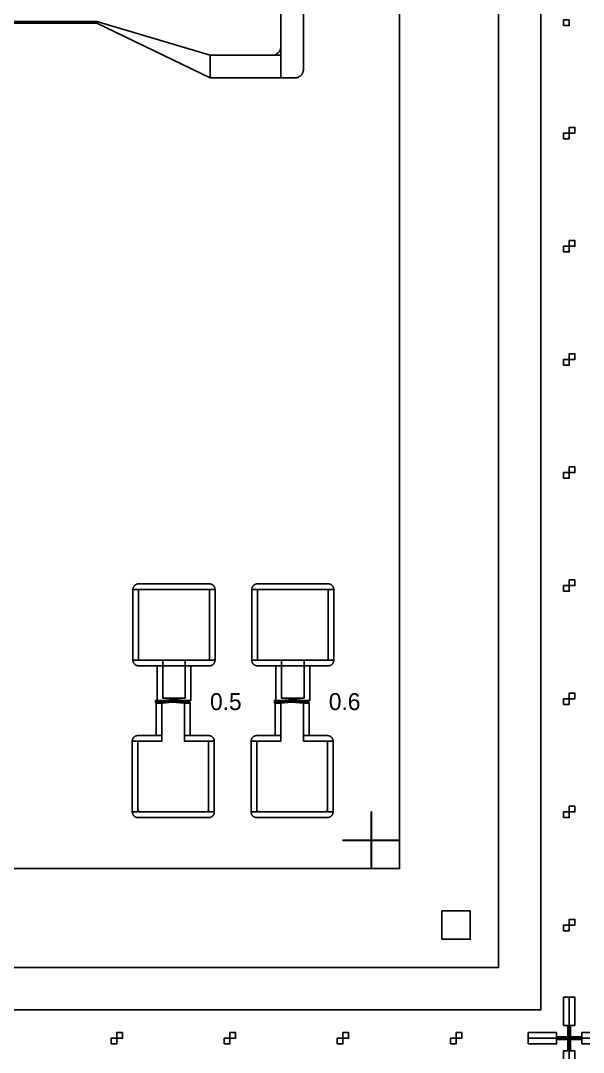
# Model space of a CAD drawing. Extents: x -50000 to 50000, y -50000 to 50000.
# Drawn here: x 26860 to 28850, y -21650 to -18002 of the extents above; entities that cross this region are included whole.
import ezdxf

# ---------------------------------------------------------------- set-up
doc = ezdxf.new("R2010")
doc.units = 0
for name, color, linetype in [('BASEMETAL', 3, 'CONTINUOUS'), ('BUSMAIN', 4, 'CONTINUOUS'), ('FRAME', 14, 'CONTINUOUS'), ('MARKERS', 8, 'CONTINUOUS'), ('SECONDLAYER', 7, 'CONTINUOUS'), ('XOR', 5, 'CONTINUOUS'), ('XOR3', 15, 'CONTINUOUS')]:
    doc.layers.add(name, color=color, linetype=linetype)

# ---------------------------------------------------------------- blocks, each defined once
blk = doc.blocks.new('DICINGBORDER')
at = {"layer": 'XOR'}
for points in [[(0, 7195), (0, 7200), (45, 7200), (45, 7195)], [(0, 7155), (0, 7195), (5, 7195), (5, 7155)], [(45, 7180), (45, 7200), (145, 7200), (145, 7180)], [(5580, 7180), (5580, 7200), (5600, 7200), (5600, 7180)], [(5980, 7180), (5980, 7200), (6000, 7200), (6000, 7180)], [(6380, 7180), (6380, 7200), (6400, 7200), (6400, 7180)], [(6780, 7180), (6780, 7200), (6800, 7200), (6800, 7180)], [(7055, 7180), (7055, 7200), (7155, 7200), (7155, 7180)], [(7155, 7195), (7155, 7200), (7200, 7200), (7200, 7195)], [(7195, 7155), (7195, 7195), (7200, 7195), (7200, 7155)], [(0, 7055), (0, 7155), (20, 7155), (20, 7055)], [(7180, 7055), (7180, 7155), (7200, 7155), (7200, 7055)], [(7180, 3580), (7180, 3600), (7200, 3600), (7200, 3580)], [(0, 3200), (0, 3220), (20, 3220), (20, 3200)], [(7180, 3180), (7180, 3200), (7200, 3200), (7200, 3180)], [(0, 2800), (0, 2820), (20, 2820), (20, 2800)], [(7180, 2780), (7180, 2800), (7200, 2800), (7200, 2780)], [(0, 2400), (0, 2420), (20, 2420), (20, 2400)], [(7180, 2380), (7180, 2400), (7200, 2400), (7200, 2380)], [(0, 2000), (0, 2020), (20, 2020), (20, 2000)], [(7180, 1980), (7180, 2000), (7200, 2000), (7200, 1980)], [(0, 1600), (0, 1620), (20, 1620), (20, 1600)], [(7180, 1580), (7180, 1600), (7200, 1600), (7200, 1580)], [(0, 1200), (0, 1220), (20, 1220), (20, 1200)], [(7180, 1180), (7180, 1200), (7200, 1200), (7200, 1180)], [(0, 800), (0, 820), (20, 820), (20, 800)], [(7180, 780), (7180, 800), (7200, 800), (7200, 780)], [(0, 400), (0, 420), (20, 420), (20, 400)], [(7180, 380), (7180, 400), (7200, 400), (7200, 380)], [(0, 45), (0, 145), (20, 145), (20, 45)], [(7180, 45), (7180, 145), (7200, 145), (7200, 45)], [(0, 5), (0, 45), (5, 45), (5, 5)], [(7195, 5), (7195, 45), (7200, 45), (7200, 5)], [(0, 0), (0, 5), (45, 5), (45, 0)], [(45, 0), (45, 20), (145, 20), (145, 0)], [(5600, 0), (5600, 20), (5620, 20), (5620, 0)], [(6000, 0), (6000, 20), (6020, 20), (6020, 0)], [(6400, 0), (6400, 20), (6420, 20), (6420, 0)], [(6800, 0), (6800, 20), (6820, 20), (6820, 0)], [(7055, 0), (7055, 20), (7155, 20), (7155, 0)], [(7155, 0), (7155, 5), (7200, 5), (7200, 0)]]:
    blk.add_lwpolyline(points, close=True, dxfattribs=at)
blk = doc.blocks.new('CHIP_QSEARCH')
at = {"layer": 'BASEMETAL'}
for points in [[(5557.5, 1486.5), (5557.527, 1487.547), (5557.61, 1488.591), (5557.746, 1489.629), (5557.937, 1490.658), (5558.181, 1491.676), (5558.479, 1492.68), (5558.828, 1493.667), (5559.229, 1494.635), (5559.68, 1495.58), (5560.179, 1496.5), (5560.727, 1497.393), (5561.32, 1498.256), (5561.957, 1499.086), (5562.637, 1499.883), (5563.358, 1500.642), (5564.117, 1501.363), (5564.914, 1502.043), (5565.744, 1502.68), (5566.607, 1503.273), (5567.5, 1503.821), (5568.42, 1504.32), (5569.365, 1504.771), (5570.333, 1505.172), (5571.32, 1505.521), (5572.324, 1505.819), (5573.342, 1506.063), (5574.371, 1506.254), (5575.409, 1506.39), (5576.453, 1506.473), (5577.5, 1506.5), (5827.5, 1506.5), (5828.547, 1506.473), (5829.591, 1506.39), (5830.629, 1506.254), (5831.658, 1506.063), (5832.676, 1505.819), (5833.68, 1505.521), (5834.667, 1505.172), (5835.635, 1504.771), (5836.58, 1504.32), (5837.5, 1503.821), (5838.393, 1503.273), (5839.256, 1502.68), (5840.086, 1502.043), (5840.883, 1501.363), (5841.642, 1500.642), (5842.363, 1499.883), (5843.043, 1499.086), (5843.68, 1498.256), (5844.273, 1497.393), (5844.821, 1496.5), (5845.32, 1495.58), (5845.771, 1494.635), (5846.172, 1493.667), (5846.521, 1492.68), (5846.819, 1491.676), (5847.063, 1490.658), (5847.254, 1489.629), (5847.39, 1488.591), (5847.473, 1487.547), (5847.5, 1486.5)], [(5977.5, 1486.5), (5977.527, 1487.547), (5977.61, 1488.591), (5977.746, 1489.629), (5977.937, 1490.658), (5978.181, 1491.676), (5978.479, 1492.68), (5978.828, 1493.667), (5979.229, 1494.635), (5979.68, 1495.58), (5980.179, 1496.5), (5980.727, 1497.393), (5981.32, 1498.256), (5981.957, 1499.086), (5982.637, 1499.883), (5983.358, 1500.642), (5984.117, 1501.363), (5984.914, 1502.043), (5985.744, 1502.68), (5986.607, 1503.273), (5987.5, 1503.821), (5988.42, 1504.32), (5989.365, 1504.771), (5990.333, 1505.172), (5991.32, 1505.521), (5992.324, 1505.819), (5993.342, 1506.063), (5994.371, 1506.254), (5995.409, 1506.39), (5996.453, 1506.473), (5997.5, 1506.5), (6247.5, 1506.5), (6248.547, 1506.473), (6249.591, 1506.39), (6250.629, 1506.254), (6251.658, 1506.063), (6252.676, 1505.819), (6253.68, 1505.521), (6254.667, 1505.172), (6255.635, 1504.771), (6256.58, 1504.32), (6257.5, 1503.821), (6258.393, 1503.273), (6259.256, 1502.68), (6260.086, 1502.043), (6260.883, 1501.363), (6261.642, 1500.642), (6262.363, 1499.883), (6263.043, 1499.086), (6263.68, 1498.256), (6264.273, 1497.393), (6264.821, 1496.5), (6265.32, 1495.58), (6265.771, 1494.635), (6266.172, 1493.667), (6266.521, 1492.68), (6266.819, 1491.676), (6267.063, 1490.658), (6267.254, 1489.629), (6267.39, 1488.591), (6267.473, 1487.547), (6267.5, 1486.5)], [(5557.5, 1236.5), (5557.5, 1486.5), (5847.5, 1486.5), (5847.5, 1236.5)], [(5977.5, 1236.5), (5977.5, 1486.5), (6267.5, 1486.5), (6267.5, 1236.5)], [(5577.5, 1216.5), (5576.453, 1216.527), (5575.409, 1216.61), (5574.371, 1216.746), (5573.342, 1216.937), (5572.324, 1217.181), (5571.32, 1217.479), (5570.333, 1217.828), (5569.365, 1218.229), (5568.42, 1218.68), (5567.5, 1219.179), (5566.607, 1219.727), (5565.744, 1220.32), (5564.914, 1220.957), (5564.117, 1221.637), (5563.358, 1222.358), (5562.637, 1223.117), (5561.957, 1223.914), (5561.32, 1224.744), (5560.727, 1225.607), (5560.179, 1226.5), (5559.68, 1227.42), (5559.229, 1228.365), (5558.828, 1229.333), (5558.479, 1230.32), (5558.181, 1231.324), (5557.937, 1232.342), (5557.746, 1233.371), (5557.61, 1234.409), (5557.527, 1235.453), (5557.5, 1236.5), (5847.5, 1236.5), (5847.473, 1235.453), (5847.39, 1234.409), (5847.254, 1233.371), (5847.063, 1232.342), (5846.819, 1231.324), (5846.521, 1230.32), (5846.172, 1229.333), (5845.771, 1228.365), (5845.32, 1227.42), (5844.821, 1226.5), (5844.273, 1225.607), (5843.68, 1224.744), (5843.043, 1223.914), (5842.363, 1223.117), (5841.642, 1222.358), (5840.883, 1221.637), (5840.086, 1220.957), (5839.256, 1220.32), (5838.393, 1219.727), (5837.5, 1219.179), (5836.58, 1218.68), (5835.635, 1218.229), (5834.667, 1217.828), (5833.68, 1217.479), (5832.676, 1217.181), (5831.658, 1216.937), (5830.629, 1216.746), (5829.591, 1216.61), (5828.547, 1216.527), (5827.5, 1216.5)], [(5642.5, 1094.5), (5642.5, 1216.5), (5762.5, 1216.5), (5762.5, 1094.5)], [(5997.5, 1216.5), (5996.453, 1216.527), (5995.409, 1216.61), (5994.371, 1216.746), (5993.342, 1216.937), (5992.324, 1217.181), (5991.32, 1217.479), (5990.333, 1217.828), (5989.365, 1218.229), (5988.42, 1218.68), (5987.5, 1219.179), (5986.607, 1219.727), (5985.744, 1220.32), (5984.914, 1220.957), (5984.117, 1221.637), (5983.358, 1222.358), (5982.637, 1223.117), (5981.957, 1223.914), (5981.32, 1224.744), (5980.727, 1225.607), (5980.179, 1226.5), (5979.68, 1227.42), (5979.229, 1228.365), (5978.828, 1229.333), (5978.479, 1230.32), (5978.181, 1231.324), (5977.937, 1232.342), (5977.746, 1233.371), (5977.61, 1234.409), (5977.527, 1235.453), (5977.5, 1236.5), (6267.5, 1236.5), (6267.473, 1235.453), (6267.39, 1234.409), (6267.254, 1233.371), (6267.063, 1232.342), (6266.819, 1231.324), (6266.521, 1230.32), (6266.172, 1229.333), (6265.771, 1228.365), (6265.32, 1227.42), (6264.821, 1226.5), (6264.273, 1225.607), (6263.68, 1224.744), (6263.043, 1223.914), (6262.363, 1223.117), (6261.642, 1222.358), (6260.883, 1221.637), (6260.086, 1220.957), (6259.256, 1220.32), (6258.393, 1219.727), (6257.5, 1219.179), (6256.58, 1218.68), (6255.635, 1218.229), (6254.667, 1217.828), (6253.68, 1217.479), (6252.676, 1217.181), (6251.658, 1216.937), (6250.629, 1216.746), (6249.591, 1216.61), (6248.547, 1216.527), (6247.5, 1216.5)], [(6062.5, 1094.5), (6062.5, 1216.5), (6182.5, 1216.5), (6182.5, 1094.5)], [(5637.5, 1088), (5637.5, 1094.5), (5697.25, 1094.5), (5697.25, 1088)], [(5697.75, 1088), (5697.75, 1094.5), (5757.5, 1094.5), (5757.5, 1088)], [(6057.5, 1088), (6057.5, 1094.5), (6117.2, 1094.5), (6117.2, 1088)], [(6117.8, 1088), (6117.8, 1094.5), (6177.5, 1094.5), (6177.5, 1088)], [(5640, 1084), (5637.5, 1088), (5697.25, 1088), (5660, 1084)], [(5640, 970), (5640, 1084), (5660, 1084), (5660, 970)], [(5740, 1084), (5697.75, 1088), (5757.5, 1088), (5760, 1084)], [(5740, 970), (5740, 1084), (5760, 1084), (5760, 970)], [(6060, 1084), (6057.5, 1088), (6117.2, 1088), (6080, 1084)], [(6060, 970), (6060, 1084), (6080, 1084), (6080, 970)], [(6160, 1084), (6117.8, 1088), (6177.5, 1088), (6180, 1084)], [(6160, 970), (6160, 1084), (6180, 1084), (6180, 970)], [(5555, 950), (5555.027, 951.047), (5555.11, 952.091), (5555.246, 953.129), (5555.437, 954.158), (5555.681, 955.176), (5555.979, 956.18), (5556.328, 957.167), (5556.729, 958.135), (5557.18, 959.08), (5557.679, 960), (5558.227, 960.893), (5558.82, 961.756), (5559.457, 962.586), (5560.137, 963.383), (5560.858, 964.142), (5561.617, 964.863), (5562.414, 965.543), (5563.244, 966.18), (5564.107, 966.773), (5565, 967.321), (5565.92, 967.82), (5566.865, 968.271), (5567.833, 968.672), (5568.82, 969.021), (5569.824, 969.319), (5570.842, 969.563), (5571.871, 969.754), (5572.909, 969.89), (5573.953, 969.973), (5575, 970), (5660, 970), (5660, 950)], [(5555, 700), (5555, 950), (5575, 950), (5575, 700)], [(5740, 950), (5740, 970), (5825, 970), (5826.047, 969.973), (5827.091, 969.89), (5828.129, 969.754), (5829.158, 969.563), (5830.176, 969.319), (5831.18, 969.021), (5832.167, 968.672), (5833.135, 968.271), (5834.08, 967.82), (5835, 967.321), (5835.893, 966.773), (5836.756, 966.18), (5837.586, 965.543), (5838.383, 964.863), (5839.142, 964.142), (5839.863, 963.383), (5840.543, 962.586), (5841.18, 961.756), (5841.773, 960.893), (5842.321, 960), (5842.82, 959.08), (5843.271, 958.135), (5843.672, 957.167), (5844.021, 956.18), (5844.319, 955.176), (5844.563, 954.158), (5844.754, 953.129), (5844.89, 952.091), (5844.973, 951.047), (5845, 950)], [(5825, 700), (5825, 950), (5845, 950), (5845, 700)], [(5975, 950), (5975.027, 951.047), (5975.11, 952.091), (5975.246, 953.129), (5975.437, 954.158), (5975.681, 955.176), (5975.979, 956.18), (5976.328, 957.167), (5976.729, 958.135), (5977.18, 959.08), (5977.679, 960), (5978.227, 960.893), (5978.82, 961.756), (5979.457, 962.586), (5980.137, 963.383), (5980.858, 964.142), (5981.617, 964.863), (5982.414, 965.543), (5983.244, 966.18), (5984.107, 966.773), (5985, 967.321), (5985.92, 967.82), (5986.865, 968.271), (5987.833, 968.672), (5988.82, 969.021), (5989.824, 969.319), (5990.842, 969.563), (5991.871, 969.754), (5992.909, 969.89), (5993.953, 969.973), (5995, 970), (6080, 970), (6080, 950)], [(5975, 700), (5975, 950), (5995, 950), (5995, 700)], [(6160, 950), (6160, 970), (6245, 970), (6246.047, 969.973), (6247.091, 969.89), (6248.129, 969.754), (6249.158, 969.563), (6250.176, 969.319), (6251.18, 969.021), (6252.167, 968.672), (6253.135, 968.271), (6254.08, 967.82), (6255, 967.321), (6255.893, 966.773), (6256.756, 966.18), (6257.586, 965.543), (6258.383, 964.863), (6259.142, 964.142), (6259.863, 963.383), (6260.543, 962.586), (6261.18, 961.756), (6261.773, 960.893), (6262.321, 960), (6262.82, 959.08), (6263.271, 958.135), (6263.672, 957.167), (6264.021, 956.18), (6264.319, 955.176), (6264.563, 954.158), (6264.754, 953.129), (6264.89, 952.091), (6264.973, 951.047), (6265, 950)], [(6245, 700), (6245, 950), (6265, 950), (6265, 700)], [(5575, 680), (5573.953, 680.027), (5572.909, 680.11), (5571.871, 680.246), (5570.842, 680.437), (5569.824, 680.681), (5568.82, 680.979), (5567.833, 681.328), (5566.865, 681.729), (5565.92, 682.18), (5565, 682.679), (5564.107, 683.227), (5563.244, 683.82), (5562.414, 684.457), (5561.617, 685.137), (5560.858, 685.858), (5560.137, 686.617), (5559.457, 687.414), (5558.82, 688.244), (5558.227, 689.107), (5557.679, 690), (5557.18, 690.92), (5556.729, 691.865), (5556.328, 692.833), (5555.979, 693.82), (5555.681, 694.824), (5555.437, 695.842), (5555.246, 696.871), (5555.11, 697.909), (5555.027, 698.953), (5555, 700), (5845, 700), (5844.973, 698.953), (5844.89, 697.909), (5844.754, 696.871), (5844.563, 695.842), (5844.319, 694.824), (5844.021, 693.82), (5843.672, 692.833), (5843.271, 691.865), (5842.82, 690.92), (5842.321, 690), (5841.773, 689.107), (5841.18, 688.244), (5840.543, 687.414), (5839.863, 686.617), (5839.142, 685.858), (5838.383, 685.137), (5837.586, 684.457), (5836.756, 683.82), (5835.893, 683.227), (5835, 682.679), (5834.08, 682.18), (5833.135, 681.729), (5832.167, 681.328), (5831.18, 680.979), (5830.176, 680.681), (5829.158, 680.437), (5828.129, 680.246), (5827.091, 680.11), (5826.047, 680.027), (5825, 680)], [(5575, 700), (5575, 710), (5575.055, 708.955), (5575.219, 707.921), (5575.489, 706.91), (5575.865, 705.933), (5576.34, 705), (5576.91, 704.122), (5577.569, 703.309), (5578.309, 702.569), (5579.122, 701.91), (5580, 701.34), (5580.933, 700.865), (5581.91, 700.489), (5582.921, 700.219), (5583.955, 700.055), (5585, 700)], [(5815, 700), (5816.045, 700.055), (5817.079, 700.219), (5818.09, 700.489), (5819.067, 700.865), (5820, 701.34), (5820.878, 701.91), (5821.691, 702.569), (5822.431, 703.309), (5823.09, 704.122), (5823.66, 705), (5824.135, 705.933), (5824.511, 706.91), (5824.781, 707.921), (5824.945, 708.955), (5825, 710), (5825, 700)], [(5995, 680), (5993.953, 680.027), (5992.909, 680.11), (5991.871, 680.246), (5990.842, 680.437), (5989.824, 680.681), (5988.82, 680.979), (5987.833, 681.328), (5986.865, 681.729), (5985.92, 682.18), (5985, 682.679), (5984.107, 683.227), (5983.244, 683.82), (5982.414, 684.457), (5981.617, 685.137), (5980.858, 685.858), (5980.137, 686.617), (5979.457, 687.414), (5978.82, 688.244), (5978.227, 689.107), (5977.679, 690), (5977.18, 690.92), (5976.729, 691.865), (5976.328, 692.833), (5975.979, 693.82), (5975.681, 694.824), (5975.437, 695.842), (5975.246, 696.871), (5975.11, 697.909), (5975.027, 698.953), (5975, 700), (6265, 700), (6264.973, 698.953), (6264.89, 697.909), (6264.754, 696.871), (6264.563, 695.842), (6264.319, 694.824), (6264.021, 693.82), (6263.672, 692.833), (6263.271, 691.865), (6262.82, 690.92), (6262.321, 690), (6261.773, 689.107), (6261.18, 688.244), (6260.543, 687.414), (6259.863, 686.617), (6259.142, 685.858), (6258.383, 685.137), (6257.586, 684.457), (6256.756, 683.82), (6255.893, 683.227), (6255, 682.679), (6254.08, 682.18), (6253.135, 681.729), (6252.167, 681.328), (6251.18, 680.979), (6250.176, 680.681), (6249.158, 680.437), (6248.129, 680.246), (6247.091, 680.11), (6246.047, 680.027), (6245, 680)], [(5995, 700), (5995, 710), (5995.055, 708.955), (5995.219, 707.921), (5995.489, 706.91), (5995.865, 705.933), (5996.34, 705), (5996.91, 704.122), (5997.569, 703.309), (5998.309, 702.569), (5999.122, 701.91), (6000, 701.34), (6000.933, 700.865), (6001.91, 700.489), (6002.921, 700.219), (6003.955, 700.055), (6005, 700)], [(6235, 700), (6236.045, 700.055), (6237.079, 700.219), (6238.09, 700.489), (6239.067, 700.865), (6240, 701.34), (6240.878, 701.91), (6241.691, 702.569), (6242.431, 703.309), (6243.09, 704.122), (6243.66, 705), (6244.135, 705.933), (6244.511, 706.91), (6244.781, 707.921), (6244.945, 708.955), (6245, 710), (6245, 700)]]:
    blk.add_lwpolyline(points, close=True, dxfattribs=at)
at = {"layer": 'BUSMAIN'}
blk.add_lwpolyline([(6160, 3675), (6160, 3325), (6159.959, 3323.43), (6159.836, 3321.864), (6159.631, 3320.307), (6159.344, 3318.763), (6158.978, 3317.235), (6158.532, 3315.729), (6158.007, 3314.249), (6157.406, 3312.798), (6156.73, 3311.38), (6155.981, 3310), (6155.16, 3308.661), (6154.271, 3307.366), (6153.314, 3306.12), (6152.294, 3304.926), (6151.213, 3303.787), (6150.074, 3302.706), (6148.88, 3301.686), (6147.634, 3300.729), (6146.339, 3299.84), (6145, 3299.019), (6143.62, 3298.27), (6142.202, 3297.594), (6140.751, 3296.993), (6139.271, 3296.468), (6137.765, 3296.022), (6136.237, 3295.656), (6134.693, 3295.369), (6133.136, 3295.164), (6131.57, 3295.041), (6130, 3295), (6080, 3295), (6080, 3705)], dxfattribs=at)
for points in [[(1570, 3489), (1570, 3495), (5430, 3495), (5430, 3489)], [(5830, 3295), (5430, 3489), (5430, 3495), (5830, 3375)], [(6050, 3375), (6053.136, 3375.164), (6056.237, 3375.656), (6059.271, 3376.468), (6062.202, 3377.594), (6065, 3379.019), (6067.634, 3380.729), (6070.074, 3382.706), (6072.294, 3384.926), (6074.271, 3387.366), (6075.981, 3390), (6077.406, 3392.798), (6078.532, 3395.729), (6079.344, 3398.763), (6079.836, 3401.864), (6080, 3405), (6080, 3375)], [(5830, 3295), (5830, 3375), (6080, 3375), (6080, 3295)]]:
    blk.add_lwpolyline(points, close=True, dxfattribs=at)
at = {"layer": 'FRAME'}
for points in [[(0, 0), (0, 7000), (7000, 7000), (7000, 0)], [(500, 500), (500, 6500), (6500, 6500), (6500, 500)]]:
    blk.add_lwpolyline(points, close=True, dxfattribs=at)
at = {"layer": 'MARKERS'}
for points in [[(6399.5, 600.5), (6399.5, 700), (6400.5, 700), (6400.5, 600.5)], [(6300, 599.5), (6300, 600.5), (6500, 600.5), (6500, 599.5)], [(6399.5, 500), (6399.5, 599.5), (6400.5, 599.5), (6400.5, 500)]]:
    blk.add_lwpolyline(points, close=True, dxfattribs=at)
at = {"layer": 'SECONDLAYER'}
for points in [[(5577.5, 1236.5), (5577.5, 1486.5), (5827.5, 1486.5), (5827.5, 1236.5)], [(5997.5, 1236.5), (5997.5, 1486.5), (6247.5, 1486.5), (6247.5, 1236.5)], [(5662.5, 1102.5), (5662.5, 1236.5), (5742.5, 1236.5), (5742.5, 1102.5)], [(6082.5, 1102.5), (6082.5, 1236.5), (6162.5, 1236.5), (6162.5, 1102.5)], [(5700.5, 1098.5), (5662.5, 1102.5), (5742.5, 1102.5), (5704.5, 1098.5)], [(5700.5, 1092), (5700.5, 1098.5), (5704.5, 1098.5), (5704.5, 1092)], [(6120.5, 1098.5), (6082.5, 1102.5), (6162.5, 1102.5), (6124.5, 1098.5)], [(6120.5, 1092), (6120.5, 1098.5), (6124.5, 1098.5), (6124.5, 1092)], [(5695, 1092), (5695, 1092.7), (5697.25, 1092.7), (5697.25, 1092)], [(5697.25, 1092), (5697.25, 1092.7), (5697.75, 1092.7), (5697.75, 1092)], [(5697.75, 1092), (5697.75, 1092.7), (5700.5, 1092.7), (5700.5, 1092)], [(6114.9, 1092), (6114.9, 1092.7), (6117.2, 1092.7), (6117.2, 1092)], [(6117.2, 1092), (6117.2, 1092.7), (6117.8, 1092.7), (6117.8, 1092)], [(6117.8, 1092), (6117.8, 1092.7), (6120.5, 1092.7), (6120.5, 1092)], [(6650, 250), (6650, 350), (6750, 350), (6750, 250)]]:
    blk.add_lwpolyline(points, close=True, dxfattribs=at)
at = {"layer": 'XOR3'}
blk.add_lwpolyline([(150, 150), (150, 6850), (6850, 6850), (6850, 150)], close=True, dxfattribs=at)
at = {"layer": 'MARKERS'}
for s, p in [('0.5', (5830, 1060)), ('0.6', (6250, 1060))]:
    blk.add_text(s, height=60, dxfattribs=at).set_placement(p)

msp = doc.modelspace()

# ---------------------------------------------------------------- linework, layer by layer
at = {"layer": 'FRAME'}
for radius in [50000, 49000]:
    msp.add_circle((0, 0), radius, dxfattribs=at)

# ---------------------------------------------------------------- block references
for name, p in [('DICINGBORDER', (21600, -21600)), ('DICINGBORDER', (28800, -21600)), ('CHIP_QSEARCH', (21700, -21500)), ('DICINGBORDER', (21600, -28800)), ('DICINGBORDER', (28800, -28800))]:
    msp.add_blockref(name, p)

doc.saveas('drawing.dxf')
